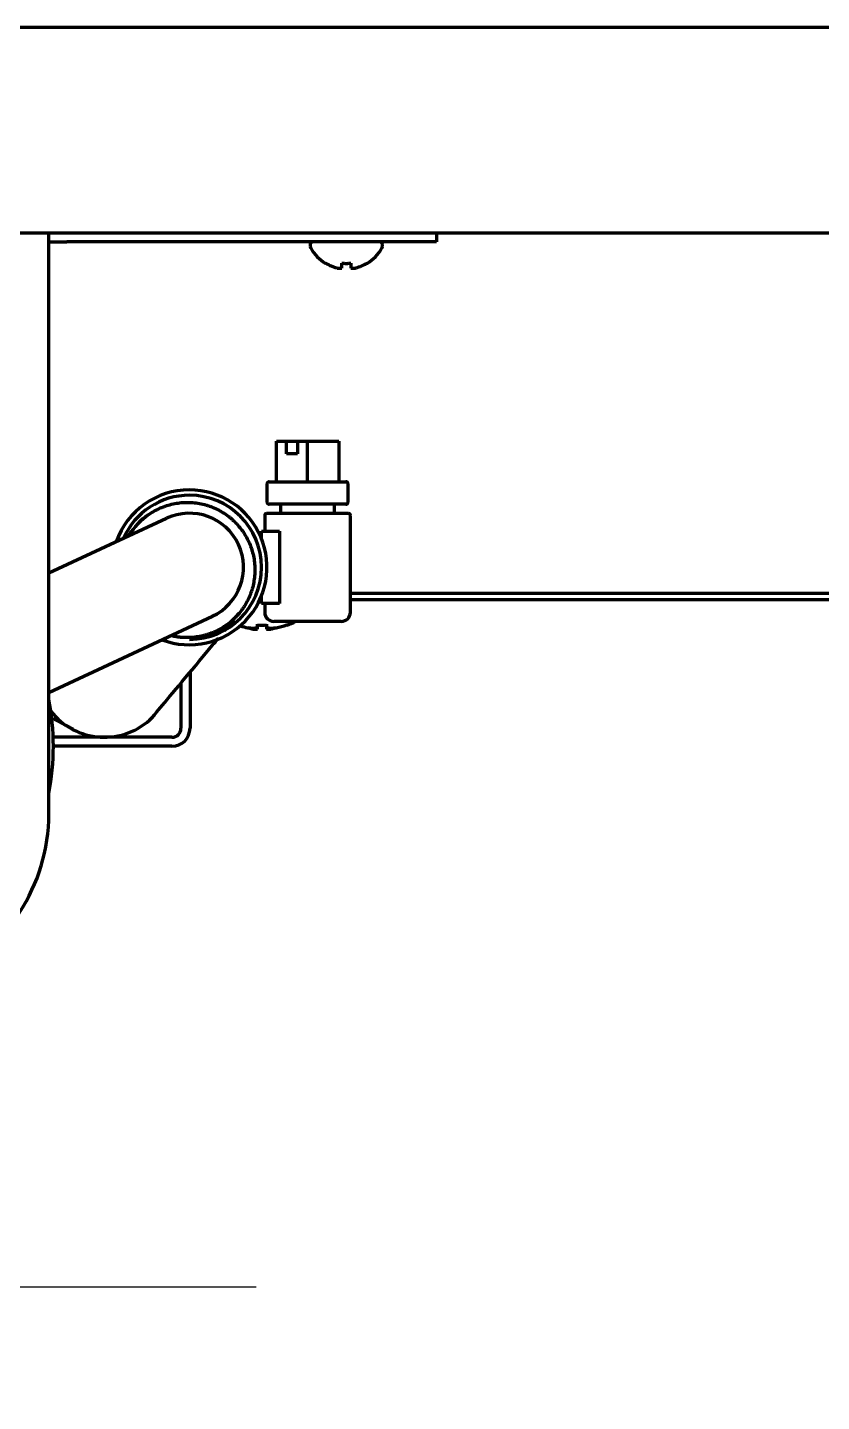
# Model space of a CAD drawing. Header units: inches. Extents: x -2983 to 7024, y 422 to 5529.
# Drawn here: x 6566.1 to 6654.2, y 2142.1 to 2294.7 of the extents above; entities that cross this region are included whole.
import ezdxf

# ---------------------------------------------------------------- set-up
doc = ezdxf.new("R2010")
doc.units = ezdxf.units.IN

# ---------------------------------------------------------------- blocks, each defined once
blk = doc.blocks.new('A$C0B5A562A')
at = {"color": 6}
for p, q in [((0, 50), (0, -50)), ((-50, 0), (50, 0))]:
    blk.add_line(p, q, dxfattribs=at)

msp = doc.modelspace()

# ---------------------------------------------------------------- linework, layer by layer
at = {"linetype": 'Continuous', "lineweight": 70}
for p, q in [((6963.72, 2294.69), (6119.52, 2294.69)), ((6102.62, 2271.89), (6980.62, 2271.89)), ((6568.47, 2269.89), (6568.47, 2271.89)), ((6611.47, 2271.89), (6611.47, 2270.89)), ((6568.47, 2270.89), (6570.47, 2270.89)), ((6606.47, 2270.89), (6570.47, 2270.89)), ((6597.47, 2270.58), (6597.47, 2270.38)), ((6605.47, 2270.38), (6605.47, 2270.58)), ((6611.47, 2270.89), (6606.47, 2270.89)), ((6568.47, 2207.39), (6568.47, 2269.89)), ((6599.17, 2268.5), (6599.17, 2268.54)), ((6603.77, 2268.54), (6603.77, 2268.5)), ((6593.71, 2248.76), (6594.83, 2248.76)), ((6593.71, 2244.26), (6593.71, 2248.76)), ((6594.83, 2247.36), (6594.83, 2248.76)), ((6594.83, 2248.76), (6596.04, 2248.76)), ((6596.04, 2248.76), (6597.17, 2248.76)), ((6596.04, 2248.76), (6596.04, 2247.36)), ((6597.17, 2248.76), (6600.63, 2248.76)), ((6597.17, 2244.26), (6597.17, 2248.76)), ((6600.63, 2248.76), (6600.63, 2244.26)), ((6596.04, 2247.36), (6594.83, 2247.36)), ((6592.67, 2244.01), (6592.67, 2242.01)), ((6592.92, 2244.26), (6601.42, 2244.26)), ((6601.67, 2242.01), (6601.67, 2244.01)), ((6601.42, 2241.76), (6592.92, 2241.76)), ((6594.17, 2241.76), (6594.17, 2240.76)), ((6600.17, 2240.76), (6600.17, 2241.76)), ((6581.54, 2240.19), (6568.47, 2234.1)), ((6592.42, 2240.51), (6592.42, 2238.76)), ((6592.67, 2240.76), (6601.67, 2240.76)), ((6601.92, 2229.76), (6601.92, 2240.51)), ((6592.07, 2237.91), (6592.07, 2238.76)), ((6592.07, 2238.76), (6594.07, 2238.76)), ((6594.07, 2238.76), (6594.07, 2230.76)), ((6601.91, 2231.89), (6719.47, 2231.89)), ((6592.07, 2230.89), (6591.75, 2230.89)), ((6591.9, 2231.19), (6592.07, 2231.19)), ((6592.07, 2230.76), (6592.07, 2231.6)), ((6594.07, 2230.76), (6592.07, 2230.76)), ((6592.42, 2230.76), (6592.42, 2229.76)), ((6601.92, 2231.19), (6719.71, 2231.19)), ((6568.47, 2220.86), (6586.61, 2229.32)), ((6589.55, 2229.61), (6589.57, 2229.64)), ((6600.92, 2228.76), (6593.42, 2228.76)), ((6591.62, 2228.05), (6591.62, 2228.37)), ((6592.62, 2228.37), (6592.62, 2228.05)), ((6594.87, 2228.37), (6594.87, 2228.35)), ((6584.13, 2223.11), (6584.13, 2216.89)), ((6583.13, 2221.91), (6583.13, 2216.89)), ((6582.13, 2215.89), (6568.96, 2215.89)), ((6582.13, 2214.89), (6568.97, 2214.89))]:
    msp.add_line(p, q, dxfattribs=at)
for centre, radius, start, end in [((6597.87, 2270.58), 0.4, 128.8941, 180), ((6597.87, 2270.38), 0.4, 180, 210.3012), ((6601.67, 2272.6), 4.8, 210.3012, 238.6273), ((6601.28, 2272.6), 4.8, 301.3727, 329.6988), ((6605.07, 2270.58), 0.4, 0, 51.1059), ((6605.07, 2270.38), 0.4, 329.6988, 0), ((6592.92, 2244.01), 0.25, 90, 180), ((6601.42, 2244.01), 0.25, 0, 90), ((6584.07, 2234.76), 8.6, 90, 160.7625), ((6584.07, 2234.76), 8, 90, 156.4144), ((6584.07, 2234.76), 8.6, 249.2438, 90), ((6584.07, 2234.76), 8, 270, 90), ((6592.92, 2242.01), 0.25, 180, 270), ((6601.42, 2242.01), 0.25, 270, 0), ((6584.07, 2234.76), 6, 295, 115), ((6592.67, 2240.51), 0.25, 90, 180), ((6601.67, 2240.51), 0.25, 0, 90), ((6593.42, 2229.76), 1, 180, 270), ((6592.12, 2236.34), 8.45, 288.9925, 296.1216), ((6600.92, 2229.76), 1, 270, 0), ((6592.12, 2236.34), 8.44, 253.3542, 259.3378), ((6592.12, 2236.34), 7.99, 266.4122, 273.5878), ((6592.12, 2236.34), 8.44, 280.6622, 289.0271), ((6541.47, 2214.89), 27.5, 349.0594, 10.9462), ((6574.62, 2223.39), 7.5, 217.7663, 314.9719), ((6582.13, 2216.89), 2, 270, 0), ((6582.13, 2216.89), 1, 270, 0), ((6548.47, 2207.39), 20, 293.5786, 0)]:
    msp.add_arc(centre, radius, start, end, dxfattribs=at)
for centre, major_axis, start_param, end_param in [((6591.09, 2236.34), (0, -8.32), 6.192956, 6.373415), ((6593.15, 2236.34), (0, 8.32), 3.051363, 3.231822)]:
    msp.add_ellipse(centre, major_axis=major_axis, ratio=0.707107, start_param=start_param, end_param=end_param, dxfattribs=at)
for points, knots in [([(6599.17, 2268.54), (6599.38, 2268.41), (6599.59, 2268.3), (6599.91, 2268.17), (6600.02, 2268.12), (6600.25, 2268.05), (6600.36, 2268.01), (6600.47, 2267.98)], [0, 0, 0, 0, 0.5, 0.5, 0.75, 0.75, 1, 1, 1, 1]), ([(6601.97, 2268.54), (6601.97, 2268.41), (6601.97, 2268.3), (6601.97, 2268.17), (6601.97, 2268.12), (6601.97, 2268.05), (6601.97, 2268.01), (6601.97, 2267.98)], [0, 0, 0, 0, 0.5, 0.5, 0.75, 0.75, 1, 1, 1, 1]), ([(6577.51, 2238.5), (6577.61, 2238.67), (6577.73, 2238.83), (6578, 2239.19), (6578.15, 2239.37), (6578.49, 2239.73), (6578.66, 2239.9), (6578.89, 2240.11), (6578.94, 2240.15), (6579.03, 2240.23), (6579.08, 2240.27), (6579.22, 2240.38), (6579.32, 2240.46), (6579.62, 2240.68), (6580.03, 2240.94), (6580.46, 2241.17), (6580.8, 2241.32), (6580.91, 2241.37), (6581.08, 2241.44), (6581.14, 2241.47), (6581.26, 2241.51), (6581.31, 2241.53), (6581.61, 2241.63), (6581.84, 2241.7), (6582.32, 2241.81), (6582.56, 2241.86), (6583.04, 2241.93), (6583.29, 2241.95), (6583.6, 2241.96), (6583.66, 2241.96), (6583.78, 2241.96), (6583.97, 2241.97), (6584.15, 2241.96), (6584.52, 2241.94), (6585, 2241.89), (6585.48, 2241.79), (6585.84, 2241.69), (6585.96, 2241.66), (6586.14, 2241.6), (6586.2, 2241.58), (6586.31, 2241.54), (6586.37, 2241.52), (6586.66, 2241.42), (6586.89, 2241.32), (6587.33, 2241.11), (6587.54, 2240.99), (6587.96, 2240.73), (6588.16, 2240.6), (6588.41, 2240.41), (6588.46, 2240.37), (6588.55, 2240.29), (6588.7, 2240.18), (6588.84, 2240.05), (6589.1, 2239.8), (6589.45, 2239.46), (6589.75, 2239.07), (6589.93, 2238.82), (6589.97, 2238.77), (6590.04, 2238.67), (6590.08, 2238.62), (6590.18, 2238.47), (6590.24, 2238.36), (6590.43, 2238.04), (6590.65, 2237.61), (6590.84, 2237.15), (6590.96, 2236.81), (6590.99, 2236.69), (6591.05, 2236.51), (6591.06, 2236.45), (6591.09, 2236.33), (6591.11, 2236.27), (6591.18, 2235.97), (6591.23, 2235.73), (6591.29, 2235.24), (6591.31, 2234.99), (6591.32, 2234.75)], [0, 0, 0, 0, 0.031496, 0.031496, 0.070236, 0.070236, 0.108976, 0.108976, 0.118661, 0.118661, 0.128346, 0.128346, 0.147716, 0.147716, 0.186456, 0.225197, 0.225197, 0.244567, 0.244567, 0.254252, 0.254252, 0.263937, 0.263937, 0.302677, 0.302677, 0.341417, 0.341417, 0.380157, 0.380157, 0.389842, 0.389842, 0.399527, 0.418897, 0.418897, 0.457638, 0.496378, 0.496378, 0.515748, 0.515748, 0.525433, 0.525433, 0.535118, 0.535118, 0.573858, 0.573858, 0.612598, 0.612598, 0.651338, 0.651338, 0.661024, 0.661024, 0.670709, 0.690079, 0.690079, 0.728819, 0.767559, 0.767559, 0.777244, 0.777244, 0.786929, 0.786929, 0.806299, 0.806299, 0.845039, 0.883779, 0.883779, 0.90315, 0.90315, 0.912835, 0.912835, 0.92252, 0.92252, 0.96126, 0.96126, 1, 1, 1, 1]), ([(6578.9, 2240.14), (6578.89, 2240.15), (6578.84, 2240.13), (6578.67, 2239.96), (6578.37, 2239.63), (6578.19, 2239.41), (6578.1, 2239.3)], [0, 0, 0, 0, 0.198098, 0.434107, 0.718342, 1, 1, 1, 1]), ([(6591.32, 2234.75), (6591.33, 2234.5), (6591.33, 2234.25), (6591.3, 2233.76), (6591.27, 2233.52), (6591.19, 2233.04), (6591.14, 2232.8), (6591.07, 2232.5), (6591.05, 2232.44), (6591.02, 2232.32), (6591, 2232.26), (6590.94, 2232.09), (6590.9, 2231.97), (6590.77, 2231.62), (6590.58, 2231.17), (6590.34, 2230.74), (6590.15, 2230.43), (6590.09, 2230.33), (6589.98, 2230.17), (6589.95, 2230.12), (6589.87, 2230.02), (6589.84, 2229.97), (6589.65, 2229.73), (6589.49, 2229.54), (6589.16, 2229.18), (6588.98, 2229.01), (6588.62, 2228.68), (6588.43, 2228.53), (6588.18, 2228.35), (6588.13, 2228.31), (6588.02, 2228.24), (6587.97, 2228.21), (6587.82, 2228.11), (6587.71, 2228.04), (6587.39, 2227.86), (6586.96, 2227.63), (6586.51, 2227.45), (6586.16, 2227.33), (6586.04, 2227.29), (6585.86, 2227.24), (6585.8, 2227.22), (6585.68, 2227.19), (6585.62, 2227.17), (6585.32, 2227.1), (6585.08, 2227.06), (6584.6, 2226.99), (6584.36, 2226.97), (6583.87, 2226.95), (6583.62, 2226.95), (6583.31, 2226.97), (6583.25, 2226.97), (6583.13, 2226.98), (6582.94, 2227), (6582.76, 2227.03), (6582.47, 2227.07), (6582.3, 2227.1), (6582.14, 2227.14)], [0, 0, 0, 0, 0.05349, 0.05349, 0.10698, 0.10698, 0.160471, 0.160471, 0.173843, 0.173843, 0.187216, 0.187216, 0.213961, 0.213961, 0.267451, 0.320941, 0.320941, 0.347687, 0.347687, 0.361059, 0.361059, 0.374432, 0.374432, 0.427922, 0.427922, 0.481412, 0.481412, 0.534902, 0.534902, 0.548275, 0.548275, 0.561647, 0.561647, 0.588393, 0.588393, 0.641883, 0.695373, 0.695373, 0.722118, 0.722118, 0.735491, 0.735491, 0.748863, 0.748863, 0.802354, 0.802354, 0.855844, 0.855844, 0.909334, 0.909334, 0.922707, 0.922707, 0.936079, 0.962824, 0.962824, 1, 1, 1, 1]), ([(6589.56, 2229.64), (6589.55, 2229.63), (6589.51, 2229.6), (6589.1, 2229.17), (6588.51, 2228.55), (6587.89, 2227.91)], [0, 0, 0, 0, 0.233, 0.425542, 1, 1, 1, 1]), ([(6590.54, 2228.09), (6590.62, 2228.05), (6590.7, 2228.02), (6590.9, 2227.96), (6591.01, 2227.93), (6591.13, 2227.9)], [0, 0, 0, 0, 0.42115, 0.42115, 1, 1, 1, 1]), ([(6592.63, 2228.45), (6592.63, 2228.32), (6592.63, 2228.21), (6592.63, 2228.08), (6592.63, 2228.03), (6592.63, 2227.96), (6592.63, 2227.93), (6592.63, 2227.9)], [0, 0, 0, 0, 0.5, 0.5, 0.75, 0.75, 1, 1, 1, 1]), ([(6593.13, 2227.9), (6593.18, 2227.91), (6593.29, 2227.94), (6593.44, 2227.99), (6593.54, 2228.02), (6593.59, 2228.04)], [0, 0, 0, 0, 0.349559, 0.699117, 1, 1, 1, 1]), ([(6579.93, 2218.09), (6580.07, 2218.26), (6580.79, 2219.11), (6583.57, 2222.43), (6585.96, 2225.31), (6587.07, 2226.64), (6587.29, 2226.9)], [0, 0, 0, 0, 0.30729, 0.614001, 0.920059, 1, 1, 1, 1]), ([(6568.73, 2218.08), (6569.38, 2217.73), (6570.33, 2217.23), (6570.96, 2216.9), (6571.17, 2216.79)], [0, 0, 0, 0, 0.603947, 1, 1, 1, 1])]:
    msp.add_open_spline(points, degree=3, knots=knots, dxfattribs=at)
for points in [[(6600.97, 2267.98), (6600.97, 2268), (6600.97, 2268.03), (6600.97, 2268.08), (6600.97, 2268.14), (6600.97, 2268.2), (6600.97, 2268.26), (6600.97, 2268.34), (6600.97, 2268.43), (6600.97, 2268.5), (6600.97, 2268.54)], [(6600.97, 2268.54), (6601.14, 2268.51), (6601.47, 2268.49), (6601.81, 2268.51), (6601.97, 2268.54)], [(6602.47, 2267.98), (6602.53, 2268), (6602.64, 2268.03), (6602.8, 2268.08), (6602.96, 2268.14), (6603.11, 2268.2), (6603.26, 2268.26), (6603.42, 2268.34), (6603.59, 2268.43), (6603.71, 2268.5), (6603.77, 2268.54)], [(6600.47, 2267.98), (6600.5, 2267.98), (6600.55, 2267.98), (6600.62, 2267.97), (6600.69, 2267.97), (6600.76, 2267.97), (6600.83, 2267.97), (6600.9, 2267.98), (6600.95, 2267.98), (6600.97, 2267.98)], [(6601.97, 2267.98), (6602, 2267.98), (6602.05, 2267.98), (6602.13, 2267.97), (6602.2, 2267.97), (6602.27, 2267.97), (6602.34, 2267.97), (6602.41, 2267.98), (6602.45, 2267.98), (6602.47, 2267.98)], [(6577.64, 2238.75), (6577.5, 2238.58), (6577.35, 2238.39), (6577.19, 2238.21)], [(6588.35, 2228.17), (6588.57, 2228.44), (6588.78, 2228.69), (6588.99, 2228.94)], [(6587.94, 2227.73), (6588.15, 2227.95), (6588.34, 2228.16), (6588.53, 2228.39)], [(6591.13, 2227.9), (6591.15, 2227.89), (6591.2, 2227.89), (6591.27, 2227.88), (6591.34, 2227.88), (6591.41, 2227.88), (6591.48, 2227.88), (6591.55, 2227.89), (6591.6, 2227.89), (6591.63, 2227.9)], [(6591.63, 2227.9), (6591.63, 2227.91), (6591.63, 2227.94), (6591.63, 2227.99), (6591.63, 2228.05), (6591.63, 2228.11), (6591.63, 2228.17), (6591.63, 2228.25), (6591.63, 2228.34), (6591.63, 2228.41), (6591.63, 2228.45)], [(6592.63, 2227.9), (6592.65, 2227.89), (6592.7, 2227.89), (6592.78, 2227.88), (6592.85, 2227.88), (6592.92, 2227.88), (6592.99, 2227.88), (6593.06, 2227.89), (6593.1, 2227.89), (6593.13, 2227.9)]]:
    msp.add_open_spline(points, degree=3, dxfattribs=at)

# ---------------------------------------------------------------- block references
msp.add_blockref('A$C0B5A562A', (6541.47, 2154.89))

doc.saveas('drawing.dxf')
